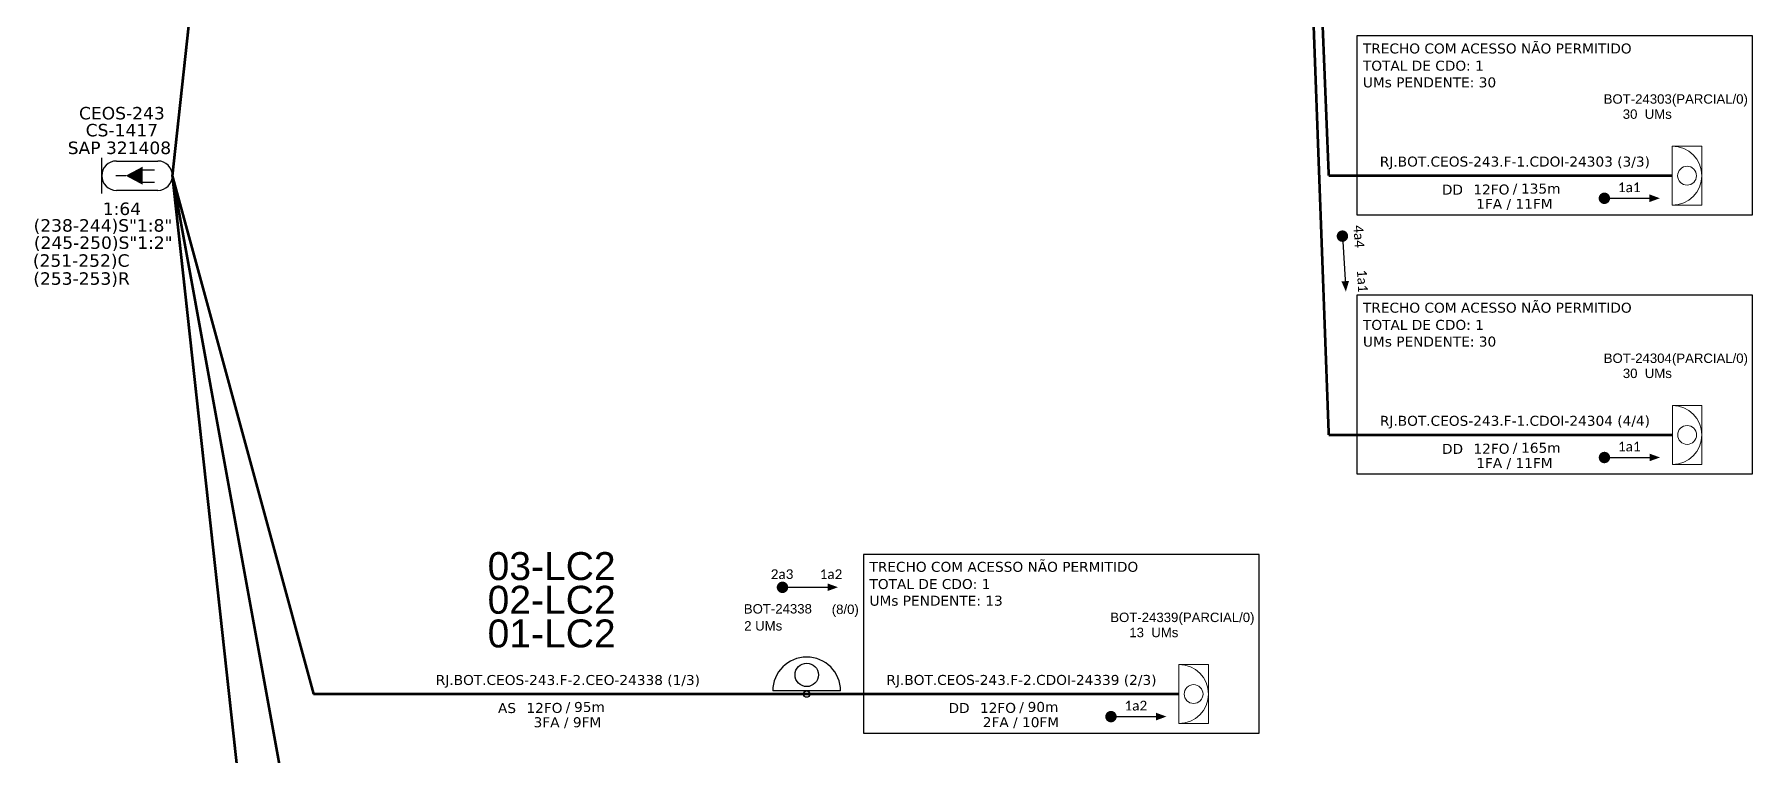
# Model space of a CAD drawing. Header units: millimetres. Extents: x 11891 to 13705, y -3602 to -1984.
# Drawn here: x 11891 to 12494, y -3247 to -2994 of the extents above; entities that cross this region are included whole.
import ezdxf
from ezdxf.enums import TextEntityAlignment as Align

# ---------------------------------------------------------------- set-up
doc = ezdxf.new("R2010")
doc.units = ezdxf.units.MM
doc.header["$MEASUREMENT"] = 0
doc.linetypes.add('ARILSUPP', pattern=[2.98, 1.42, -0.71, 0.14, -0.71])
for name, color, linetype, lineweight in [("20.0-LEGENDA DOS CDO'S", 1, 'Continuous', 0), ('20.1-CDO_INTERIOR', 1, 'Continuous', 0), ('20.2-CDO_POSTE', 1, 'Continuous', 5), ('40.1-ETIQUETAS', 1, 'Continuous', 20)]:
    doc.layers.add(name, color=color, linetype=linetype, lineweight=lineweight)
for name, color, linetype in [('20.4-CEOS', 1, 'Continuous'), ('CAP a instalar', 1, 'Continuous'), ('CDO_POSTE', 1, 'Continuous'), ('LC1', 3, 'Continuous'), ('SETA', 7, 'Continuous')]:
    doc.layers.add(name, color=color, linetype=linetype)
doc.styles.add('ARIAL', font='arial.ttf')
doc.styles.add('siredit', font='verdana.ttf')
doc.linetypes.add('FENCELINE1', pattern='A,0.25,-0.1,[133,ltypeshp.shx,S=0.1,R=0,X=-0.1,Y=0],-0.1,1', length=1.45)

# ---------------------------------------------------------------- blocks, each defined once
blk = doc.blocks.new('CEOS_RP_CT_DRT')
at = {"layer": '20.4-CEOS', "color": 0}
for p, q in [((-4.54, 1.19), (-1.19, 1.19)), ((-1.19, -1.19), (-4.54, -1.19))]:
    blk.add_line(p, q, dxfattribs=at)
for points in [[(-5.73, -1.43), (-5.73, 1.44)], [(-3.79, 0), (-4.59, 0)], [(-2.47, 0.48), (-1.45, 0.48)], [(-2.47, -0.52), (-1.45, -0.52)]]:
    blk.add_lwpolyline(points, dxfattribs=at)
blk.add_lwpolyline([(-3.79, 0, 0, 1.47, 0), (-2.41, 0, 1.47, 1.47, 0)], format="xyseb", dxfattribs=at)
for centre, start, end in [((-4.54, 0), 90, 270), ((-1.19, 0), 270, 90)]:
    blk.add_arc(centre, 1.19, start, end, dxfattribs=at)
at = {"layer": '20.4-CEOS', "color": 7, "style": 'siredit'}
for tag, p in [('Nº_DA_CEOS', (-2.86, 5.6)), ('LOCAL', (-2.86, 4.24)), ('SAP', (-2.86, 2.78)), ('RACIO_SPLITAGEM', (-2.86, -1.88)), ('FIBRAS_SPLITTER', (-2.86, -3.58)), ('FIBRAS_TOP_C', (-2.86, -5.08)), ('RESERVA_FINAIS', (-2.86, -6.39))]:
    blk.add_attdef(tag, text='', height=1.01, dxfattribs=at).set_placement(p, align=Align.TOP_CENTER)
blk = doc.blocks.new('CDOI_INT')
at = {"layer": '20.1-CDO_INTERIOR', "color": 0, "lineweight": 18}
blk.add_lwpolyline([(4.25, -4.25), (4.25, 4.25), (0, 4.25), (0, -4.25)], close=True, dxfattribs=at)
blk.add_circle((2.12, 0), 1.36, dxfattribs=at)
blk.add_arc((0, 0), 4.25, 270, 90, dxfattribs=at)
at = {"layer": "20.0-LEGENDA DOS CDO'S", "color": 0, "style": 'ARIAL'}
for tag, p in [('CDO_N', (-0.08, 10.38)), ('SPLITER_1', (21.18, 10.38)), ('SPLITER_2', (21.19, 8.68)), ('SAP', (-0.08, 6.23)), ('SURVEY', (-0.08, 8.2)), ('1:XX', (5.94, -2.22)), ('UMS', (5.94, -4.24))]:
    blk.add_attdef(tag, p, '', height=1.36, dxfattribs=at)
blk.add_attdef('FIBRAS_UTILIZADAS', text='', height=1.36, dxfattribs=at).set_placement((15.34, 10.38), align=Align.CENTER)
blk = doc.blocks.new('ETIQUETA_RS5F')
at = {"layer": '40.1-ETIQUETAS', "color": 0, "style": 'siredit'}
blk.add_text('/', height=1.5, dxfattribs=at).set_placement((1.55, -1.95), align=Align.MIDDLE_RIGHT)
for tag, p in [('ETIQUETA_R_SECUNDARIA', (1.18, 2.1)), ('ETIQUETA_R_PRIMARIA', (1.18, 4.1)), ('F_ATIVAS/F_MORTAS', (1.11, -4.24))]:
    blk.add_attdef(tag, text='', height=1.5, dxfattribs=at).set_placement(p, align=Align.MIDDLE_CENTER)
for tag, p in [('TIPO_CABO', (-6.62, -2.12)), ('CAP_CABO', (0.37, -2.09))]:
    blk.add_attdef(tag, text='', height=1.5, dxfattribs=at).set_placement(p, align=Align.MIDDLE_RIGHT)
blk.add_attdef('METROS', text='', height=1.5, dxfattribs=at).set_placement((2.11, -1.95), align=Align.MIDDLE_LEFT)
for tag, p in [('FUSÃO_1', (0.82, -8.39)), ('FUSÃO_2', (0.82, -10.6)), ('FUSÃO_3', (0.82, -12.93)), ('FUSÃO_4', (0.82, -15.14)), ('FUSÃO_5', (0.82, -17.16))]:
    blk.add_attdef(tag, text='', height=1.5, dxfattribs=at).set_placement(p, align=Align.CENTER)
blk = doc.blocks.new('CDOE-TEXTO PADRÃO')
at = {"layer": "20.0-LEGENDA DOS CDO'S", "color": 0, "style": 'ARIAL'}
for tag, p in [('CDO_N', (0.49, 7.39)), ('SAP', (0.51, 1.67)), ('CORDOALHA', (0.5, 4.33)), ('SPLITER_1', (0.59, -0.91)), ('SPLITER_2', (0.6, -3.55)), ('(XX-XX_F)S', (0.54, -8.29)), ('(XX-XX_L)S', (0.55, -10.83)), ('UMS', (0.55, -13.15))]:
    blk.add_attdef(tag, p, '', height=1.7, rotation=0.118, dxfattribs=at)
blk.add_attdef('FIBRAS_UTILIZADAS', text='', height=1.7, rotation=0.118, dxfattribs=at).set_placement((19.77, 7.43), align=Align.CENTER)
blk = doc.blocks.new('CDOE POSTE_')
at = {"color": 1}
blk.add_line((12.92, -5.49), (-2.38, -5.49), dxfattribs=at)
for centre, radius in [((5.27, -1.86), 2.64), ((5.27, -6.2), 0.708)]:
    blk.add_circle(centre, radius, dxfattribs=at)
blk.add_arc((5.27, -5.49), 7.65, 0, 180, dxfattribs=at)

msp = doc.modelspace()

# ---------------------------------------------------------------- linework, layer by layer
at = {"color": 3, "elevation": 2}
for points in [[(12355.09, -2994.34), (12355.09, -3057.01), (12493.92, -3057.01), (12493.92, -2994.34), (12355.09, -2994.34)], [(12355.11, -3085.24), (12355.11, -3147.9), (12493.95, -3147.9), (12493.95, -3085.24), (12355.11, -3085.24)], [(12182.02, -3176.09), (12182.02, -3238.76), (12320.85, -3238.76), (12320.85, -3176.09), (12182.02, -3176.09)]]:
    msp.add_lwpolyline(points, dxfattribs=at)
at = {"const_width": 2, "elevation": 2}
for points in [[(12440.95, -3051.25, 1), (12442.95, -3051.25, 1)], [(12350, -3063.52, 1), (12350.13, -3065.52, 1)], [(12440.97, -3142.14, 1), (12442.97, -3142.14, 1)], [(12152.65, -3187.66, 1), (12154.65, -3187.66, 1)], [(12267.88, -3233, 1), (12269.88, -3233, 1)]]:
    msp.add_lwpolyline(points, format="xyb", close=True, dxfattribs=at)
at = {"layer": 'CAP a instalar', "ltscale": 7, "const_width": 0.933, "elevation": 2}
for points in [[(11939.66, -3043.32), (11989.05, -2589.04)], [(11939.66, -3043.32), (11989.23, -3315.98)]]:
    msp.add_lwpolyline(points, dxfattribs=at)
at = {"layer": 'CAP a instalar', "color": 8, "ltscale": 7, "const_width": 0.933, "elevation": 2}
for points in [[(12345.27, -3134.25), (12331.85, -2770.73)], [(12345.27, -3043.35), (12334.17, -2770.73)], [(11989.35, -3497.61), (11939.66, -3043.32)], [(12345.27, -3043.35), (12465.72, -3043.32)], [(12345.27, -3134.25), (12465.72, -3134.22)], [(12162.16, -3225.1), (12292.67, -3225.07)]]:
    msp.add_lwpolyline(points, dxfattribs=at)
at = {"layer": 'CAP a instalar', "linetype": 'FENCELINE1', "ltscale": 7, "const_width": 0.933, "elevation": 2}
for points in [[(11989.23, -3225.1), (11939.66, -3043.32)], [(11989.11, -3225.1), (12162.16, -3225.1)]]:
    msp.add_lwpolyline(points, dxfattribs=at)
at = {"layer": 'SETA', "elevation": 2}
for points in [[(12441.95, -3051.25), (12459.14, -3051.25)], [(12350.06, -3064.52), (12351.1, -3081.68)], [(12441.97, -3142.14), (12459.16, -3142.14)], [(12153.65, -3187.66), (12170.85, -3187.66)], [(12153.65, -3187.66), (12170.85, -3187.66)], [(12268.88, -3233), (12286.07, -3233)]]:
    msp.add_lwpolyline(points, dxfattribs=at)
at = {"layer": 'SETA'}
for points in [[(12457.76, -3049.89, 2), (12461.42, -3051.23, 2), (12457.76, -3052.56, 2)], [(12352.38, -3080.22, 2), (12351.27, -3083.96, 2), (12349.72, -3080.39, 2)], [(12457.78, -3140.78, 2), (12461.45, -3142.12, 2), (12457.78, -3143.45, 2)], [(12169.47, -3186.3, 2), (12173.13, -3187.63, 2), (12169.47, -3188.96, 2)], [(12169.47, -3186.3, 2), (12173.13, -3187.63, 2), (12169.47, -3188.96, 2)], [(12284.69, -3231.64, 2), (12288.35, -3232.97, 2), (12284.69, -3234.31, 2)]]:
    msp.add_solid(points, dxfattribs=at)

# ---------------------------------------------------------------- block references
at = {"layer": '20.1-CDO_INTERIOR', "color": 8, "ltscale": 11}
ref = msp.add_blockref('CDOI_INT', (12465.78, -3043.32, 2), dxfattribs=dict(at, xscale=2.430832509970058, yscale=2.430832509970058, zscale=2.430832509970058))
ref.add_attrib('CDO_N', 'BOT-24303', dxfattribs={"layer": "20.0-LEGENDA DOS CDO'S", "color": 8, "height": 3.307, "style": 'ARIAL'}).set_placement((12465.58, -3018.09, 2), align=Align.RIGHT)
ref.add_attrib('FIBRAS_UTILIZADAS', '    (PARCIAL/0)', dxfattribs={"layer": "20.0-LEGENDA DOS CDO'S", "color": 8, "height": 3.3, "style": 'ARIAL'}).set_placement((12476.4, -3018.09, 2), align=Align.CENTER)
ref.add_attrib('SURVEY', '30  UMs', dxfattribs={"layer": "20.0-LEGENDA DOS CDO'S", "color": 8, "height": 3.307, "style": 'ARIAL'}).set_placement((12465.59, -3023.39, 2), align=Align.RIGHT)
ref = msp.add_blockref('CDOI_INT', (12465.81, -3134.22, 2), dxfattribs=dict(at, xscale=2.430832509970058, yscale=2.430832509970058, zscale=2.430832509970058))
ref.add_attrib('CDO_N', 'BOT-24304', dxfattribs={"layer": "20.0-LEGENDA DOS CDO'S", "color": 8, "height": 3.307, "style": 'ARIAL'}).set_placement((12465.6, -3108.98, 2), align=Align.RIGHT)
ref.add_attrib('FIBRAS_UTILIZADAS', '    (PARCIAL/0)', dxfattribs={"layer": "20.0-LEGENDA DOS CDO'S", "color": 8, "height": 3.3, "style": 'ARIAL'}).set_placement((12476.42, -3108.98, 2), align=Align.CENTER)
ref.add_attrib('SURVEY', '30  UMs', dxfattribs={"layer": "20.0-LEGENDA DOS CDO'S", "color": 8, "height": 3.307, "style": 'ARIAL'}).set_placement((12465.62, -3114.28, 2), align=Align.RIGHT)
ref = msp.add_blockref('CDOI_INT', (12292.71, -3225.07, 2), dxfattribs=dict(at, xscale=2.430832509970058, yscale=2.430832509970058, zscale=2.430832509970058))
ref.add_attrib('CDO_N', 'BOT-24339', dxfattribs={"layer": "20.0-LEGENDA DOS CDO'S", "color": 8, "height": 3.307, "style": 'ARIAL'}).set_placement((12292.51, -3199.84, 2), align=Align.RIGHT)
ref.add_attrib('FIBRAS_UTILIZADAS', '    (PARCIAL/0)', dxfattribs={"layer": "20.0-LEGENDA DOS CDO'S", "color": 8, "height": 3.3, "style": 'ARIAL'}).set_placement((12303.33, -3199.84, 2), align=Align.CENTER)
ref.add_attrib('SURVEY', '13  UMs', dxfattribs={"layer": "20.0-LEGENDA DOS CDO'S", "color": 8, "height": 3.307, "style": 'ARIAL'}).set_placement((12292.52, -3205.14, 2), align=Align.RIGHT)
at = {"layer": '20.2-CDO_POSTE'}
ref = msp.add_blockref('CDOE-TEXTO PADRÃO', (12154.29, -3219.01, 2), dxfattribs=dict(at, xscale=1.944000005722046, yscale=1.944000005722046, zscale=1.944))
ref.add_attrib('CDO_N', 'BOT-24338', (12140.11, -3196.87, 2), dxfattribs={"layer": "20.0-LEGENDA DOS CDO'S", "color": 0, "height": 3.305, "rotation": 0.11799, "style": 'ARIAL'})
ref.add_attrib('CORDOALHA', '2 UMs', (12140.23, -3202.83, 2), dxfattribs={"layer": "20.0-LEGENDA DOS CDO'S", "color": 0, "height": 3.305, "rotation": 0.11799, "style": 'ARIAL'})
ref.add_attrib('FIBRAS_UTILIZADAS', '       (8/0)', dxfattribs={"layer": "20.0-LEGENDA DOS CDO'S", "color": 0, "height": 3.3045, "rotation": 0.11799, "style": 'ARIAL'}).set_placement((12171.2, -3197.03, 2), align=Align.CENTER)
at = {"layer": '20.4-CEOS'}
ref = msp.add_blockref('CEOS_RP_CT_DRT', (11939.67, -3043.33, 2), dxfattribs=dict(at, xscale=4.323331594467162, yscale=4.323331594467162, zscale=4.323331583999998))
ref.add_attrib('Nº_DA_CEOS', 'CEOS-243', dxfattribs={"color": 7, "height": 4.365, "style": 'siredit'}).set_placement((11921.95, -3019.22, 2), align=Align.TOP_CENTER)
ref.add_attrib('LOCAL', 'CS-1417', dxfattribs={"color": 7, "height": 4.365, "style": 'siredit'}).set_placement((11921.95, -3025.17, 2), align=Align.TOP_CENTER)
ref.add_attrib('SAP', 'SAP 321408', dxfattribs={"color": 7, "height": 4.365, "style": 'siredit'}).set_placement((11921.08, -3031.37, 2), align=Align.TOP_CENTER)
ref.add_attrib('RACIO_SPLITAGEM', '1:64', dxfattribs={"color": 7, "height": 4.365, "style": 'siredit'}).set_placement((11921.95, -3052.74, 2), align=Align.TOP_CENTER)
ref.add_attrib('FIBRAS_SPLITTER', '(238-244)S"1:8"', dxfattribs={"color": 7, "height": 4.3652, "style": 'siredit'}).set_placement((11915.3, -3058.58, 2), align=Align.TOP_CENTER)
ref.add_attrib('FIBRAS_TOP_C', '(251-252)C', dxfattribs={"color": 7, "height": 4.365, "style": 'siredit'}).set_placement((11907.67, -3070.89, 2), align=Align.TOP_CENTER)
ref.add_attrib('RESERVA_FINAIS', '(253-253)R', dxfattribs={"color": 7, "height": 4.365, "style": 'siredit'}).set_placement((11907.81, -3077.2, 2), align=Align.TOP_CENTER)
at = {"layer": '40.1-ETIQUETAS', "color": 8}
ref = msp.add_blockref('ETIQUETA_RS5F', (12407.79, -3043.29, 2), dxfattribs=dict(at, xscale=2.33279996999954, yscale=2.33279996999954, zscale=2.33279996999954))
ref.add_attrib('ETIQUETA_R_SECUNDARIA', 'RJ.BOT.CEOS-243.F-1.CDOI-24303 (3/3)', dxfattribs={"color": 0, "height": 3.4992, "style": 'siredit'}).set_placement((12410.55, -3038.38, 2), align=Align.MIDDLE_CENTER)
ref.add_attrib('TIPO_CABO', 'DD', dxfattribs={"color": 0, "height": 3.499, "style": 'siredit'}).set_placement((12392.35, -3048.22, 2), align=Align.MIDDLE_RIGHT)
ref.add_attrib('CAP_CABO', '12FO', dxfattribs={"color": 0, "height": 3.499, "style": 'siredit'}).set_placement((12408.64, -3048.17, 2), align=Align.MIDDLE_RIGHT)
ref.add_attrib('METROS', '135m', dxfattribs={"color": 0, "height": 3.499, "style": 'siredit'}).set_placement((12412.71, -3047.85, 2), align=Align.MIDDLE_LEFT)
ref.add_attrib('F_ATIVAS/F_MORTAS', '1FA / 11FM', dxfattribs={"color": 0, "height": 3.499, "style": 'siredit'}).set_placement((12410.38, -3053.19, 2), align=Align.MIDDLE_CENTER)
ref = msp.add_blockref('ETIQUETA_RS5F', (12407.81, -3134.18, 2), dxfattribs=dict(at, xscale=2.33279996999954, yscale=2.33279996999954, zscale=2.33279996999954))
ref.add_attrib('ETIQUETA_R_SECUNDARIA', 'RJ.BOT.CEOS-243.F-1.CDOI-24304 (4/4)', dxfattribs={"color": 0, "height": 3.4992, "style": 'siredit'}).set_placement((12410.57, -3129.27, 2), align=Align.MIDDLE_CENTER)
ref.add_attrib('TIPO_CABO', 'DD', dxfattribs={"color": 0, "height": 3.499, "style": 'siredit'}).set_placement((12392.38, -3139.11, 2), align=Align.MIDDLE_RIGHT)
ref.add_attrib('CAP_CABO', '12FO', dxfattribs={"color": 0, "height": 3.499, "style": 'siredit'}).set_placement((12408.66, -3139.06, 2), align=Align.MIDDLE_RIGHT)
ref.add_attrib('METROS', '165m', dxfattribs={"color": 0, "height": 3.499, "style": 'siredit'}).set_placement((12412.74, -3138.74, 2), align=Align.MIDDLE_LEFT)
ref.add_attrib('F_ATIVAS/F_MORTAS', '1FA / 11FM', dxfattribs={"color": 0, "height": 3.499, "style": 'siredit'}).set_placement((12410.4, -3144.08, 2), align=Align.MIDDLE_CENTER)
at = {"layer": '40.1-ETIQUETAS'}
ref = msp.add_blockref('ETIQUETA_RS5F', (12075.63, -3225.05, 2), dxfattribs=dict(at, xscale=2.33279996999954, yscale=2.33279996999954, zscale=2.33279996999954))
ref.add_attrib('ETIQUETA_R_SECUNDARIA', 'RJ.BOT.CEOS-243.F-2.CEO-24338 (1/3)', dxfattribs={"color": 0, "height": 3.4992, "style": 'siredit'}).set_placement((12078.39, -3220.15, 2), align=Align.MIDDLE_CENTER)
ref.add_attrib('TIPO_CABO', 'AS', dxfattribs={"color": 0, "height": 3.499, "style": 'siredit'}).set_placement((12060.2, -3229.99, 2), align=Align.MIDDLE_RIGHT)
ref.add_attrib('CAP_CABO', '12FO', dxfattribs={"color": 0, "height": 3.499, "style": 'siredit'}).set_placement((12076.49, -3229.94, 2), align=Align.MIDDLE_RIGHT)
ref.add_attrib('METROS', '95m', dxfattribs={"color": 0, "height": 3.499, "style": 'siredit'}).set_placement((12080.56, -3229.61, 2), align=Align.MIDDLE_LEFT)
ref.add_attrib('F_ATIVAS/F_MORTAS', '3FA / 9FM', dxfattribs={"color": 0, "height": 3.499, "style": 'siredit'}).set_placement((12078.23, -3234.96, 2), align=Align.MIDDLE_CENTER)
at = {"layer": '40.1-ETIQUETAS', "color": 8}
ref = msp.add_blockref('ETIQUETA_RS5F', (12234.72, -3225.04, 2), dxfattribs=dict(at, xscale=2.33279996999954, yscale=2.33279996999954, zscale=2.33279996999954))
ref.add_attrib('ETIQUETA_R_SECUNDARIA', 'RJ.BOT.CEOS-243.F-2.CDOI-24339 (2/3)', dxfattribs={"color": 0, "height": 3.4992, "style": 'siredit'}).set_placement((12237.48, -3220.13, 2), align=Align.MIDDLE_CENTER)
ref.add_attrib('TIPO_CABO', 'DD', dxfattribs={"color": 0, "height": 3.499, "style": 'siredit'}).set_placement((12219.28, -3229.97, 2), align=Align.MIDDLE_RIGHT)
ref.add_attrib('CAP_CABO', '12FO', dxfattribs={"color": 0, "height": 3.499, "style": 'siredit'}).set_placement((12235.57, -3229.92, 2), align=Align.MIDDLE_RIGHT)
ref.add_attrib('METROS', '90m', dxfattribs={"color": 0, "height": 3.499, "style": 'siredit'}).set_placement((12239.64, -3229.6, 2), align=Align.MIDDLE_LEFT)
ref.add_attrib('F_ATIVAS/F_MORTAS', '2FA / 10FM', dxfattribs={"color": 0, "height": 3.499, "style": 'siredit'}).set_placement((12237.31, -3234.94, 2), align=Align.MIDDLE_CENTER)
at = {"layer": 'CDO_POSTE', "xscale": 1.555199980735779, "yscale": 1.555199980735779, "zscale": 1.5552}
msp.add_blockref('CDOE POSTE_', (12153.96, -3215.46, 2), dxfattribs=at)

# ---------------------------------------------------------------- texts
at = {"color": 3, "style": 'siredit'}
for s, p in [('TRECHO COM ACESSO NÃO PERMITIDO', (12357.25, -3000.47, 2)), ('TOTAL DE CDO: 1', (12357.25, -3006.5, 2)), ('UMs PENDENTE: 30', (12357.25, -3012.35, 2)), ('TRECHO COM ACESSO NÃO PERMITIDO', (12357.27, -3091.36, 2)), ('TOTAL DE CDO: 1', (12357.27, -3097.39, 2)), ('UMs PENDENTE: 30', (12357.27, -3103.24, 2)), ('TRECHO COM ACESSO NÃO PERMITIDO', (12184.18, -3182.22, 2)), ('TOTAL DE CDO: 1', (12184.18, -3188.25, 2)), ('UMs PENDENTE: 13', (12184.18, -3194.1, 2))]:
    msp.add_text(s, height=3.4992, dxfattribs=at).set_placement(p)
at = {"color": 0, "char_height": 3.4214, "width": 50.7176, "attachment_point": 5}
for s, insert in [('{\\fCalibri|b0|i0|c0|p34;\\C7;1a1}', (12450.66, -3047.4, 2)), ('{\\fCalibri|b0|i0|c0|p34;\\C7;1a1}', (12450.68, -3138.29, 2)), ('\\C7;\\fCalibri|b0|i0|c0|p34;2a3', (12153.51, -3183.06, 2)), ('\\C7;\\fCalibri|b0|i0|c0|p34;1a2', (12170.67, -3183.06, 2)), ('\\C7;\\fCalibri|b0|i0|c0|p34;1a2', (12277.59, -3229.15, 2))]:
    msp.add_mtext(s, dxfattribs=dict(at, insert=insert))
at = {"color": 0, "char_height": 3.4214, "width": 50.7176, "attachment_point": 5, "rotation": 273.46389}
for s, insert in [('\\C7;\\fCalibri|b0|i0|c0|p34;4a4', (12355.85, -3064.63, 2)), ('{\\fCalibri|b0|i0|c0|p34;\\C7;1a1}', (12357.07, -3080.26, 2))]:
    msp.add_mtext(s, dxfattribs=dict(at, insert=insert))
at = {"layer": '20.4-CEOS', "color": 7, "style": 'siredit'}
msp.add_attdef('(245-250)S"1:2"', text='(xx-xx)C', height=4.365, dxfattribs=at).set_placement((11915.4, -3064.61, 2), align=Align.TOP_CENTER)
at = {"layer": 'LC1', "linetype": 'ARILSUPP', "style": 'ARIAL'}
for s, p in [('03-LC2', (12072.68, -3180.21, 2)), ('02-LC2', (12072.68, -3192.02, 2)), ('01-LC2', (12072.68, -3203.83, 2))]:
    msp.add_text(s, height=9.8, dxfattribs=at).set_placement(p, align=Align.MIDDLE_CENTER)

doc.saveas('drawing.dxf')
